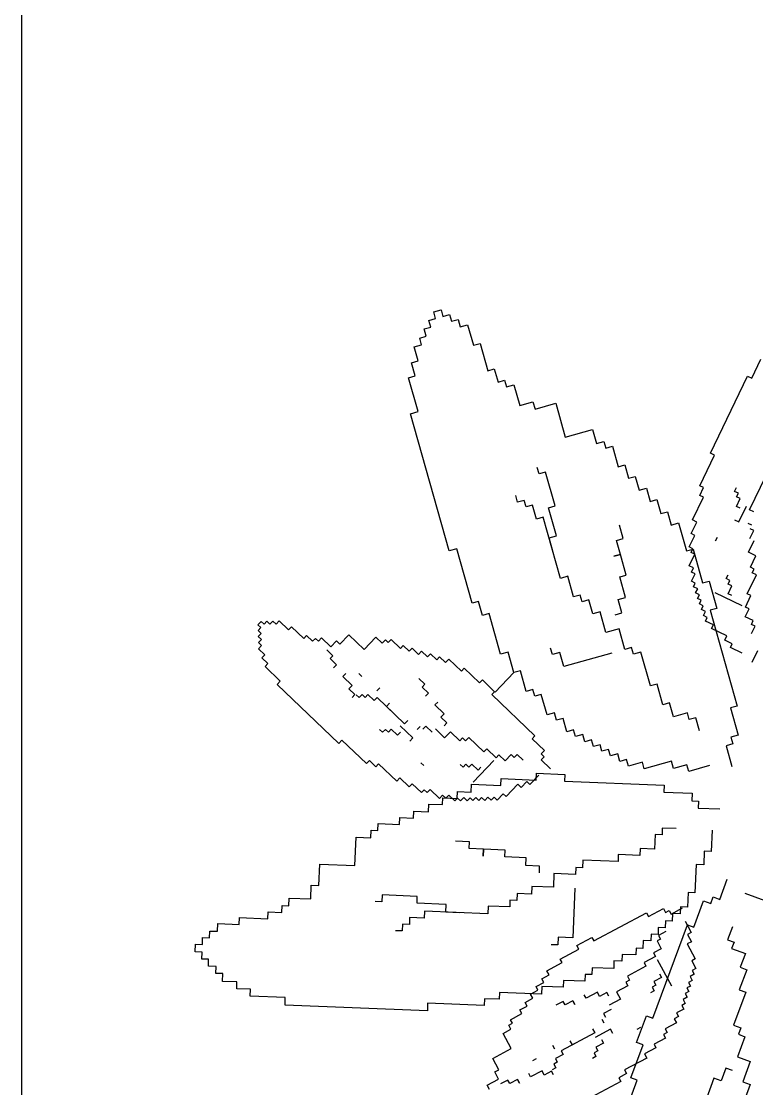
# Model space of a CAD drawing. Header units: millimetres. Extents: x -4017 to 59953, y -688 to 66564.
# Drawn here: x 33061 to 34106, y 14804 to 16322 of the extents above; entities that cross this region are included whole.
import ezdxf

# ---------------------------------------------------------------- set-up
doc = ezdxf.new("R2010")
doc.units = ezdxf.units.MM
doc.layers.add('www.cad-blocks.net', color=7, linetype='Continuous')

# ---------------------------------------------------------------- blocks, each defined once
blk = doc.blocks.new('A$C516926BB')
blk.add_line((35.5196, 38.5194), (35.5196, 0))
blk = doc.blocks.new('A$C03351ACD')
at = {"linetype": 'Continuous'}
for p, q in [((0.3391, 1.5792), (0.3497, 1.5822)), ((0.3418, 1.5698), (0.3391, 1.5792)), ((0.3497, 1.5822), (0.3523, 1.5728)), ((0.3324, 1.5671), (0.3418, 1.5698)), ((0.335, 1.5577), (0.3324, 1.5671)), ((0.3523, 1.5728), (0.3617, 1.5754)), ((0.3617, 1.5754), (0.3644, 1.566)), ((0.3644, 1.566), (0.3738, 1.5686)), ((0.3738, 1.5686), (0.3768, 1.5581)), ((0.3256, 1.5551), (0.335, 1.5577)), ((0.3286, 1.5445), (0.3256, 1.5551)), ((0.3768, 1.5581), (0.3873, 1.561)), ((0.3873, 1.561), (0.3956, 1.5317)), ((0.3192, 1.5419), (0.3286, 1.5445)), ((0.3218, 1.5325), (0.3192, 1.5419)), ((0.3956, 1.5317), (0.405, 1.5343)), ((0.405, 1.5343), (0.4159, 1.4955)), ((0.3113, 1.5295), (0.3218, 1.5325)), ((0.3169, 1.5095), (0.3113, 1.5295)), ((0.3075, 1.5069), (0.3169, 1.5095)), ((0.3128, 1.4881), (0.3075, 1.5069)), ((0.7914, 1.4848), (0.8045, 1.5119)), ((0.3034, 1.4854), (0.3128, 1.4881)), ((0.4159, 1.4955), (0.4253, 1.4982)), ((0.4253, 1.4982), (0.4306, 1.4794)), ((0.3169, 1.4373), (0.3034, 1.4854)), ((0.4306, 1.4794), (0.44, 1.482)), ((0.44, 1.482), (0.4426, 1.4726)), ((0.4426, 1.4726), (0.4532, 1.4756)), ((0.4532, 1.4756), (0.4615, 1.4462)), ((0.7327, 1.3782), (0.7855, 1.4877)), ((0.7855, 1.4877), (0.7914, 1.4848)), ((0.4615, 1.4462), (0.4803, 1.4515)), ((0.4803, 1.4515), (0.4832, 1.441)), ((0.4832, 1.441), (0.5126, 1.4492)), ((0.5126, 1.4492), (0.5262, 1.4011)), ((0.3063, 1.4343), (0.3169, 1.4373)), ((0.3612, 1.2393), (0.3063, 1.4343)), ((0.5262, 1.4011), (0.5649, 1.412)), ((0.5649, 1.412), (0.5705, 1.392)), ((0.5705, 1.392), (0.5811, 1.395)), ((0.5811, 1.395), (0.5838, 1.3856)), ((0.5838, 1.3856), (0.5932, 1.3882)), ((0.5932, 1.3882), (0.6014, 1.3588)), ((0.7176, 1.3318), (0.7386, 1.3753)), ((0.7386, 1.3753), (0.7327, 1.3782)), ((0.4889, 1.3487), (0.4862, 1.3581)), ((0.4983, 1.3514), (0.4889, 1.3487)), ((0.5118, 1.3032), (0.4983, 1.3514)), ((0.6014, 1.3588), (0.6108, 1.3615)), ((0.6108, 1.3615), (0.6161, 1.3427)), ((0.6161, 1.3427), (0.6255, 1.3453)), ((0.6255, 1.3453), (0.6311, 1.3254)), ((0.7882, 1.2978), (0.8118, 1.3466)), ((0.6311, 1.3254), (0.6417, 1.3283)), ((0.6417, 1.3283), (0.647, 1.3095)), ((0.7175, 1.3181), (0.7229, 1.3293)), ((0.7229, 1.3293), (0.7176, 1.3318)), ((0.767, 1.3239), (0.7695, 1.3292)), ((0.7723, 1.3214), (0.767, 1.3239)), ((0.7697, 1.3161), (0.7723, 1.3214)), ((0.4584, 1.3085), (0.4557, 1.3179)), ((0.4678, 1.3111), (0.4584, 1.3085)), ((0.4704, 1.3017), (0.4678, 1.3111)), ((0.647, 1.3095), (0.6564, 1.3122)), ((0.6564, 1.3122), (0.662, 1.2922)), ((0.7072, 1.2832), (0.7228, 1.3155)), ((0.7228, 1.3155), (0.7175, 1.3181)), ((0.7696, 1.3023), (0.775, 1.3136)), ((0.775, 1.3136), (0.7697, 1.3161)), ((0.4798, 1.3043), (0.4704, 1.3017)), ((0.4854, 1.2844), (0.4798, 1.3043)), ((0.5024, 1.3006), (0.5118, 1.3032)), ((0.5137, 1.2606), (0.5024, 1.3006)), ((0.662, 1.2922), (0.6714, 1.2948)), ((0.6714, 1.2948), (0.6767, 1.276)), ((0.7749, 1.2998), (0.7696, 1.3023)), ((0.7728, 1.2805), (0.7837, 1.3029)), ((0.7941, 1.2949), (0.7882, 1.2978)), ((0.4948, 1.287), (0.4854, 1.2844)), ((0.5193, 1.2001), (0.4948, 1.287)), ((0.6086, 1.2569), (0.6033, 1.2757)), ((0.6767, 1.276), (0.6873, 1.279)), ((0.6873, 1.279), (0.6985, 1.2391)), ((0.7052, 1.2638), (0.7131, 1.2803)), ((0.7131, 1.2803), (0.7072, 1.2832)), ((0.7669, 1.2833), (0.7728, 1.2805)), ((0.7915, 1.2759), (0.7862, 1.2784)), ((0.5031, 1.2576), (0.5137, 1.2606)), ((0.7025, 1.2448), (0.7104, 1.2613)), ((0.7104, 1.2613), (0.7052, 1.2638)), ((0.7888, 1.2568), (0.7942, 1.2681)), ((0.7942, 1.2681), (0.7889, 1.2706)), ((0.5084, 1.2388), (0.5031, 1.2576)), ((0.5992, 1.2542), (0.6086, 1.2569)), ((0.6048, 1.2343), (0.5992, 1.2542)), ((0.74, 1.2535), (0.7426, 1.2588)), ((0.7868, 1.2375), (0.7947, 1.254)), ((0.3718, 1.2423), (0.3612, 1.2393)), ((0.3936, 1.1647), (0.3718, 1.2423)), ((0.6048, 1.2343), (0.5954, 1.2316)), ((0.5954, 1.2316), (0.6048, 1.2343)), ((0.613, 1.2049), (0.6048, 1.2343)), ((0.6985, 1.2391), (0.7079, 1.2417)), ((0.7078, 1.2423), (0.7025, 1.2448)), ((0.7026, 1.218), (0.7105, 1.2344)), ((0.7052, 1.237), (0.7078, 1.2423)), ((0.7105, 1.2344), (0.7052, 1.237)), ((0.7079, 1.2417), (0.7215, 1.1936)), ((0.7973, 1.2324), (0.7868, 1.2375)), ((0.7894, 1.2159), (0.7973, 1.2324)), ((0.7085, 1.2151), (0.7026, 1.218)), ((0.7056, 1.2092), (0.7085, 1.2151)), ((0.7946, 1.2134), (0.7894, 1.2159)), ((0.5299, 1.2031), (0.5193, 1.2001)), ((0.5381, 1.1737), (0.5299, 1.2031)), ((0.6036, 1.2022), (0.613, 1.2049)), ((0.6119, 1.1729), (0.6036, 1.2022)), ((0.7109, 1.2066), (0.7056, 1.2092)), ((0.7058, 1.1961), (0.7109, 1.2066)), ((0.7551, 1.1998), (0.7577, 1.205)), ((0.7604, 1.1972), (0.7551, 1.1998)), ((0.785, 1.1782), (0.798, 1.2052)), ((0.7921, 1.2081), (0.7946, 1.2134)), ((0.798, 1.2052), (0.7921, 1.2081)), ((0.7111, 1.1935), (0.7058, 1.1961)), ((0.7085, 1.1882), (0.7111, 1.1935)), ((0.7145, 1.1854), (0.7085, 1.1882)), ((0.7116, 1.1794), (0.7145, 1.1854)), ((0.7215, 1.1936), (0.7309, 1.1962)), ((0.7309, 1.1962), (0.7418, 1.1574)), ((0.7577, 1.1782), (0.7631, 1.1894)), ((0.7579, 1.1919), (0.7604, 1.1972)), ((0.7631, 1.1894), (0.7579, 1.1919)), ((0.5475, 1.1763), (0.5381, 1.1737)), ((0.5502, 1.1669), (0.5475, 1.1763)), ((0.5596, 1.1696), (0.5502, 1.1669)), ((0.5652, 1.1496), (0.5596, 1.1696)), ((0.6013, 1.1699), (0.6119, 1.1729)), ((0.6066, 1.1511), (0.6013, 1.1699)), ((0.7169, 1.1769), (0.7116, 1.1794)), ((0.7143, 1.1716), (0.7169, 1.1769)), ((0.7196, 1.1691), (0.7143, 1.1716)), ((0.7171, 1.1638), (0.7196, 1.1691)), ((0.7776, 1.161), (0.7393, 1.1795)), ((0.763, 1.1756), (0.7577, 1.1782)), ((0.7823, 1.1591), (0.7903, 1.1756)), ((0.7903, 1.1756), (0.785, 1.1782)), ((0.403, 1.1674), (0.3936, 1.1647)), ((0.4086, 1.1474), (0.403, 1.1674)), ((0.7224, 1.1612), (0.7171, 1.1638)), ((0.7198, 1.156), (0.7224, 1.1612)), ((0.7257, 1.1531), (0.7198, 1.156)), ((0.7418, 1.1574), (0.7324, 1.1548)), ((0.7324, 1.1548), (0.7707, 1.0185)), ((0.7822, 1.1454), (0.7876, 1.1566)), ((0.7876, 1.1566), (0.7823, 1.1591)), ((0.0892, 1.1342), (0.0937, 1.139)), ((0.0937, 1.139), (0.0979, 1.1349)), ((0.0979, 1.1349), (0.102, 1.1392)), ((0.102, 1.1392), (0.1062, 1.1351)), ((0.1062, 1.1351), (0.1103, 1.1394)), ((0.1103, 1.1394), (0.115, 1.1348)), ((0.115, 1.1348), (0.1196, 1.1396)), ((0.1196, 1.1396), (0.1328, 1.1269)), ((0.418, 1.15), (0.4086, 1.1474)), ((0.4342, 1.0925), (0.418, 1.15)), ((0.5758, 1.1526), (0.5652, 1.1496)), ((0.584, 1.1232), (0.5758, 1.1526)), ((0.5972, 1.1485), (0.6066, 1.1511)), ((0.7229, 1.1472), (0.7257, 1.1531)), ((0.7282, 1.1446), (0.7229, 1.1472)), ((0.7256, 1.1393), (0.7282, 1.1446)), ((0.7368, 1.1339), (0.7256, 1.1393)), ((0.7934, 1.14), (0.7822, 1.1454)), ((0.7909, 1.1347), (0.7934, 1.14)), ((0.0934, 1.1302), (0.0892, 1.1342)), ((0.0893, 1.126), (0.0934, 1.1302)), ((0.0936, 1.1219), (0.0893, 1.126)), ((0.1328, 1.1269), (0.1369, 1.1311)), ((0.1369, 1.1311), (0.1543, 1.1144)), ((0.6028, 1.1285), (0.584, 1.1232)), ((0.6111, 1.0991), (0.6028, 1.1285)), ((0.7343, 1.1287), (0.7368, 1.1339)), ((0.756, 1.1182), (0.7343, 1.1287)), ((0.7961, 1.1322), (0.7909, 1.1347)), ((0.791, 1.1216), (0.7961, 1.1322)), ((0.0895, 1.1177), (0.0936, 1.1219)), ((0.0943, 1.1131), (0.0895, 1.1177)), ((0.0902, 1.1089), (0.0943, 1.1131)), ((0.0945, 1.1048), (0.0902, 1.1089)), ((0.1543, 1.1144), (0.1584, 1.1187)), ((0.1584, 1.1187), (0.1668, 1.1106)), ((0.1668, 1.1106), (0.1709, 1.1148)), ((0.1709, 1.1148), (0.1751, 1.1107)), ((0.1751, 1.1107), (0.1797, 1.1155)), ((0.1797, 1.1155), (0.1929, 1.1028)), ((0.1929, 1.1028), (0.201, 1.1113)), ((0.201, 1.1113), (0.2058, 1.1067)), ((0.2058, 1.1067), (0.2184, 1.12)), ((0.2184, 1.12), (0.2401, 1.0992)), ((0.2401, 1.0992), (0.2568, 1.1167)), ((0.2568, 1.1167), (0.2658, 1.1081)), ((0.2658, 1.1081), (0.2704, 1.1128)), ((0.2704, 1.1128), (0.2746, 1.1088)), ((0.2746, 1.1088), (0.2787, 1.113)), ((0.2787, 1.113), (0.2919, 1.1003)), ((0.7532, 1.1122), (0.756, 1.1182)), ((0.7637, 1.1071), (0.7532, 1.1122)), ((0.0899, 1.1001), (0.0945, 1.1048)), ((0.0989, 1.0915), (0.0899, 1.1001)), ((0.1959, 1.0902), (0.1874, 1.0983)), ((0.2919, 1.1003), (0.2959, 1.1046)), ((0.2959, 1.1046), (0.3044, 1.0965)), ((0.3044, 1.0965), (0.3084, 1.1007)), ((0.3084, 1.1007), (0.3174, 1.0921)), ((0.3174, 1.0921), (0.322, 1.0968)), ((0.322, 1.0968), (0.3305, 1.0887)), ((0.4448, 1.0954), (0.4342, 1.0925)), ((0.453, 1.0661), (0.4448, 1.0954)), ((0.508, 1.0917), (0.5053, 1.1011)), ((0.5185, 1.0946), (0.508, 1.0917)), ((0.5242, 1.0747), (0.5185, 1.0946)), ((0.5923, 1.0938), (0.5242, 1.0747)), ((0.6205, 1.1018), (0.6111, 1.0991)), ((0.6231, 1.0924), (0.6205, 1.1018)), ((0.6337, 1.0953), (0.6231, 1.0924)), ((0.6473, 1.0472), (0.6337, 1.0953)), ((0.7612, 1.1019), (0.7637, 1.1071)), ((0.7777, 1.0939), (0.7612, 1.1019)), ((0.7996, 1.0972), (0.7916, 1.0807)), ((0.0948, 1.0872), (0.0989, 1.0915)), ((0.1033, 1.0791), (0.0948, 1.0872)), ((0.0993, 1.0749), (0.1033, 1.0791)), ((0.1918, 1.086), (0.1959, 1.0902)), ((0.2008, 1.0774), (0.1918, 1.086)), ((0.3305, 1.0887), (0.3345, 1.093)), ((0.3345, 1.093), (0.3435, 1.0844)), ((0.3435, 1.0844), (0.3476, 1.0886)), ((0.3476, 1.0886), (0.356, 1.0805)), ((0.356, 1.0805), (0.3606, 1.0853)), ((0.3606, 1.0853), (0.3786, 1.068)), ((0.1209, 1.0541), (0.0993, 1.0749)), ((0.2008, 1.0774), (0.1967, 1.0731)), ((0.1967, 1.0731), (0.2008, 1.0774)), ((0.21, 1.0605), (0.214, 1.0647)), ((0.2368, 1.0608), (0.2326, 1.0649)), ((0.3786, 1.068), (0.3826, 1.0723)), ((0.3826, 1.0723), (0.4043, 1.0515)), ((0.453, 1.0661), (0.4265, 1.0384)), ((0.4624, 1.0687), (0.453, 1.0661)), ((0.4707, 1.0393), (0.4624, 1.0687)), ((0.1164, 1.0494), (0.1209, 1.0541)), ((0.2042, 0.9653), (0.1164, 1.0494)), ((0.2232, 1.0478), (0.21, 1.0605)), ((0.2186, 1.043), (0.2232, 1.0478)), ((0.3266, 1.0498), (0.3182, 1.0579)), ((0.3226, 1.0456), (0.3266, 1.0498)), ((0.4043, 1.0515), (0.4084, 1.0557)), ((0.4084, 1.0557), (0.4258, 1.039)), ((0.6567, 1.0498), (0.6473, 1.0472)), ((0.6649, 1.0204), (0.6567, 1.0498)), ((0.2271, 1.0349), (0.2186, 1.043)), ((0.223, 1.0307), (0.2271, 1.0349)), ((0.2333, 1.0307), (0.2291, 1.0347)), ((0.2374, 1.0349), (0.2333, 1.0307)), ((0.2416, 1.0309), (0.2374, 1.0349)), ((0.2457, 1.0351), (0.2416, 1.0309)), ((0.2546, 1.0265), (0.2457, 1.0351)), ((0.2585, 1.04), (0.2625, 1.0443)), ((0.3316, 1.037), (0.3226, 1.0456)), ((0.3275, 1.0327), (0.3316, 1.037)), ((0.3316, 1.037), (0.3275, 1.0327)), ((0.4258, 1.039), (0.4218, 1.0348)), ((0.4218, 1.0348), (0.4831, 0.9761)), ((0.4801, 1.042), (0.4707, 1.0393)), ((0.4827, 1.0326), (0.4801, 1.042)), ((0.4921, 1.0352), (0.4827, 1.0326)), ((0.5004, 1.0059), (0.4921, 1.0352)), ((0.2587, 1.0307), (0.2546, 1.0265)), ((0.2978, 0.9933), (0.2587, 1.0307)), ((0.2719, 1.0181), (0.2765, 1.0228)), ((0.2804, 1.01), (0.2719, 1.0181)), ((0.3408, 1.0201), (0.3448, 1.0243)), ((0.354, 1.0074), (0.3408, 1.0201)), ((0.6743, 1.0231), (0.6649, 1.0204)), ((0.6799, 1.0031), (0.6743, 1.0231)), ((0.7707, 1.0185), (0.7613, 1.0159)), ((0.3494, 1.0027), (0.354, 1.0074)), ((0.3579, 0.9946), (0.3494, 1.0027)), ((0.511, 1.0088), (0.5004, 1.0059)), ((0.5139, 0.9983), (0.511, 1.0088)), ((0.6999, 1.0087), (0.6799, 1.0031)), ((0.7026, 0.9993), (0.6999, 1.0087)), ((0.7613, 1.0159), (0.7722, 0.9771)), ((0.3096, 0.9733), (0.2916, 0.9905)), ((0.3024, 0.998), (0.2978, 0.9933)), ((0.3197, 0.9896), (0.3156, 0.9854)), ((0.328, 0.9898), (0.3239, 0.9855)), ((0.3369, 0.9812), (0.328, 0.9898)), ((0.3538, 0.9903), (0.3579, 0.9946)), ((0.5233, 1.0009), (0.5139, 0.9983)), ((0.5286, 0.9821), (0.5233, 1.0009)), ((0.712, 1.002), (0.7026, 0.9993)), ((0.7172, 0.9832), (0.712, 1.002)), ((0.2664, 0.9812), (0.2622, 0.9852)), ((0.2705, 0.9854), (0.2664, 0.9812)), ((0.2747, 0.9813), (0.2705, 0.9854)), ((0.2787, 0.9856), (0.2747, 0.9813)), ((0.2877, 0.977), (0.2787, 0.9856)), ((0.2918, 0.9812), (0.2877, 0.977)), ((0.305, 0.9685), (0.3096, 0.9733)), ((0.3547, 0.9733), (0.3415, 0.9859)), ((0.3628, 0.9817), (0.3547, 0.9733)), ((0.3761, 0.9691), (0.3628, 0.9817)), ((0.3801, 0.9733), (0.3761, 0.9691)), ((0.3843, 0.9692), (0.3801, 0.9733)), ((0.3889, 0.974), (0.3843, 0.9692)), ((0.4106, 0.9532), (0.3889, 0.974)), ((0.4831, 0.9761), (0.4791, 0.9718)), ((0.4791, 0.9718), (0.4965, 0.9551)), ((0.538, 0.9847), (0.5286, 0.9821)), ((0.5407, 0.9753), (0.538, 0.9847)), ((0.5513, 0.9783), (0.5407, 0.9753)), ((0.5542, 0.9677), (0.5513, 0.9783)), ((0.7722, 0.9771), (0.7616, 0.9741)), ((0.7616, 0.9741), (0.7643, 0.9647)), ((0.2087, 0.9701), (0.2042, 0.9653)), ((0.2437, 0.9367), (0.2087, 0.9701)), ((0.4146, 0.9575), (0.4106, 0.9532)), ((0.4279, 0.9448), (0.4146, 0.9575)), ((0.5636, 0.9704), (0.5542, 0.9677)), ((0.5663, 0.961), (0.5636, 0.9704)), ((0.5757, 0.9636), (0.5663, 0.961)), ((0.5783, 0.9542), (0.5757, 0.9636)), ((0.5877, 0.9569), (0.5783, 0.9542)), ((0.5904, 0.9475), (0.5877, 0.9569)), ((0.7643, 0.9647), (0.7549, 0.9621)), ((0.7549, 0.9621), (0.7631, 0.9327)), ((0.4319, 0.949), (0.4279, 0.9448)), ((0.4409, 0.9404), (0.4319, 0.949)), ((0.4495, 0.9494), (0.4409, 0.9404)), ((0.4537, 0.9454), (0.4495, 0.9494)), ((0.4578, 0.9496), (0.4537, 0.9454)), ((0.4663, 0.9415), (0.4578, 0.9496)), ((0.4965, 0.9551), (0.492, 0.9504)), ((0.492, 0.9504), (0.4962, 0.9463)), ((0.4962, 0.9463), (0.4921, 0.9421)), ((0.4921, 0.9421), (0.5054, 0.9294)), ((0.6009, 0.9505), (0.5904, 0.9475)), ((0.6039, 0.9399), (0.6009, 0.9505)), ((0.6133, 0.9425), (0.6039, 0.9399)), ((0.6159, 0.9331), (0.6133, 0.9425)), ((0.2477, 0.9409), (0.2437, 0.9367)), ((0.2567, 0.9323), (0.2477, 0.9409)), ((0.2607, 0.9365), (0.2567, 0.9323)), ((0.2867, 0.9117), (0.2607, 0.9365)), ((0.325, 0.9338), (0.3208, 0.9378)), ((0.3808, 0.9315), (0.3766, 0.9355)), ((0.3849, 0.9357), (0.3808, 0.9315)), ((0.3891, 0.9317), (0.3849, 0.9357)), ((0.3932, 0.9359), (0.3891, 0.9317)), ((0.4022, 0.9273), (0.3932, 0.9359)), ((0.4246, 0.9409), (0.3952, 0.9102)), ((0.4062, 0.9315), (0.4022, 0.9273)), ((0.6359, 0.9388), (0.6159, 0.9331)), ((0.6386, 0.9294), (0.6359, 0.9388)), ((0.6773, 0.9403), (0.6386, 0.9294)), ((0.6803, 0.9297), (0.6773, 0.9403)), ((0.6991, 0.935), (0.6803, 0.9297)), ((0.7018, 0.9256), (0.6991, 0.935)), ((0.7311, 0.9338), (0.7018, 0.9256)), ((0.2912, 0.9165), (0.2867, 0.9117)), ((0.3044, 0.9038), (0.2912, 0.9165)), ((0.4345, 0.9055), (0.4349, 0.9153)), ((0.4349, 0.9153), (0.4849, 0.9133)), ((0.4716, 0.9111), (0.4635, 0.9026)), ((0.4758, 0.907), (0.4716, 0.9111)), ((0.4885, 0.9202), (0.4758, 0.907)), ((0.4849, 0.9133), (0.4853, 0.923)), ((0.4853, 0.923), (0.5255, 0.9214)), ((0.5255, 0.9214), (0.5251, 0.9117)), ((0.5251, 0.9117), (0.6666, 0.906)), ((0.3085, 0.908), (0.3044, 0.9038)), ((0.3217, 0.8954), (0.3085, 0.908)), ((0.3258, 0.8996), (0.3217, 0.8954)), ((0.33, 0.8956), (0.3258, 0.8996)), ((0.3341, 0.8998), (0.33, 0.8956)), ((0.3473, 0.8871), (0.3341, 0.8998)), ((0.3727, 0.8872), (0.3731, 0.897)), ((0.3731, 0.897), (0.3926, 0.8962)), ((0.3926, 0.8962), (0.3931, 0.9072)), ((0.3931, 0.9072), (0.4345, 0.9055)), ((0.4587, 0.9072), (0.442, 0.8897)), ((0.4635, 0.9026), (0.4587, 0.9072)), ((0.6666, 0.906), (0.6662, 0.8962)), ((0.6662, 0.8962), (0.7065, 0.8946)), ((0.3518, 0.8919), (0.3473, 0.8871)), ((0.3516, 0.8783), (0.352, 0.888)), ((0.3566, 0.8873), (0.3518, 0.8919)), ((0.352, 0.888), (0.3727, 0.8872)), ((0.3607, 0.8916), (0.3566, 0.8873)), ((0.3691, 0.8835), (0.3607, 0.8916)), ((0.3732, 0.8877), (0.3691, 0.8835)), ((0.3774, 0.8836), (0.3732, 0.8877)), ((0.382, 0.8884), (0.3774, 0.8836)), ((0.3867, 0.8838), (0.382, 0.8884)), ((0.3908, 0.8881), (0.3867, 0.8838)), ((0.395, 0.884), (0.3908, 0.8881)), ((0.399, 0.8883), (0.395, 0.884)), ((0.4033, 0.8842), (0.399, 0.8883)), ((0.4073, 0.8884), (0.4033, 0.8842)), ((0.4116, 0.8844), (0.4073, 0.8884)), ((0.4161, 0.8891), (0.4116, 0.8844)), ((0.4209, 0.8846), (0.4161, 0.8891)), ((0.4249, 0.8888), (0.4209, 0.8846)), ((0.4292, 0.8848), (0.4249, 0.8888)), ((0.4378, 0.8938), (0.4292, 0.8848)), ((0.442, 0.8897), (0.4378, 0.8938)), ((0.7065, 0.8946), (0.706, 0.8837)), ((0.706, 0.8837), (0.7158, 0.8833)), ((0.7158, 0.8833), (0.7154, 0.8735)), ((0.3105, 0.8592), (0.3109, 0.8689)), ((0.3109, 0.8689), (0.3316, 0.8681)), ((0.3316, 0.8681), (0.3321, 0.8791)), ((0.3321, 0.8791), (0.3516, 0.8783)), ((0.7154, 0.8735), (0.7459, 0.8723)), ((0.2597, 0.8416), (0.2601, 0.8514)), ((0.2601, 0.8514), (0.2906, 0.8502)), ((0.2906, 0.8502), (0.291, 0.8599)), ((0.291, 0.8599), (0.3105, 0.8592)), ((0.2495, 0.8311), (0.25, 0.842)), ((0.25, 0.842), (0.2597, 0.8416)), ((0.654, 0.8357), (0.6532, 0.8149)), ((0.6638, 0.8353), (0.654, 0.8357)), ((0.6642, 0.845), (0.6638, 0.8353)), ((0.6837, 0.8442), (0.6642, 0.845)), ((0.7349, 0.8422), (0.7337, 0.8117)), ((0.2272, 0.7916), (0.2288, 0.8319)), ((0.2288, 0.8319), (0.2495, 0.8311)), ((0.3898, 0.8254), (0.3703, 0.8262)), ((0.3894, 0.8157), (0.3898, 0.8254)), ((0.4101, 0.8149), (0.3894, 0.8157)), ((0.4101, 0.8149), (0.4097, 0.8051)), ((0.4097, 0.8051), (0.4101, 0.8149)), ((0.4406, 0.8136), (0.4101, 0.8149)), ((0.4402, 0.8039), (0.4406, 0.8136)), ((0.6016, 0.8072), (0.6012, 0.7975)), ((0.6321, 0.806), (0.6016, 0.8072)), ((0.6325, 0.8158), (0.6321, 0.806)), ((0.6532, 0.8149), (0.6325, 0.8158)), ((0.7239, 0.8121), (0.7231, 0.7926)), ((0.7337, 0.8117), (0.7239, 0.8121)), ((0.176, 0.7631), (0.1772, 0.7936)), ((0.1772, 0.7936), (0.2272, 0.7916)), ((0.4707, 0.8027), (0.4402, 0.8039)), ((0.4703, 0.7917), (0.4707, 0.8027)), ((0.4898, 0.7909), (0.4703, 0.7917)), ((0.4894, 0.7812), (0.4898, 0.7909)), ((0.5512, 0.7995), (0.5508, 0.7885)), ((0.6012, 0.7975), (0.5512, 0.7995)), ((0.7122, 0.793), (0.7106, 0.7528)), ((0.7231, 0.7926), (0.7122, 0.793)), ((0.5101, 0.7803), (0.5093, 0.7608)), ((0.5406, 0.7791), (0.5101, 0.7803)), ((0.541, 0.7889), (0.5406, 0.7791)), ((0.5508, 0.7885), (0.541, 0.7889)), ((0.1642, 0.7441), (0.165, 0.7636)), ((0.165, 0.7636), (0.176, 0.7631)), ((0.4789, 0.762), (0.4784, 0.7511)), ((0.5093, 0.7608), (0.4789, 0.762)), ((0.5398, 0.7596), (0.537, 0.6889)), ((0.7458, 0.7436), (0.7564, 0.7722)), ((0.1333, 0.7343), (0.1337, 0.7453)), ((0.1337, 0.7453), (0.1642, 0.7441)), ((0.2658, 0.7498), (0.2655, 0.74)), ((0.3158, 0.7478), (0.2658, 0.7498)), ((0.3154, 0.738), (0.3158, 0.7478)), ((0.4577, 0.7519), (0.4573, 0.7421)), ((0.4784, 0.7511), (0.4577, 0.7519)), ((0.7008, 0.7532), (0.7, 0.7324)), ((0.7106, 0.7528), (0.7008, 0.7532)), ((0.7332, 0.7379), (0.7366, 0.747)), ((0.7366, 0.747), (0.7458, 0.7436)), ((0.7816, 0.7525), (0.8102, 0.7419)), ((0.1232, 0.7249), (0.1236, 0.7347)), ((0.1236, 0.7347), (0.1333, 0.7343)), ((0.2655, 0.74), (0.2557, 0.7404)), ((0.3569, 0.7364), (0.3154, 0.738)), ((0.3565, 0.7254), (0.3569, 0.7364)), ((0.4167, 0.734), (0.4162, 0.723)), ((0.4472, 0.7328), (0.4167, 0.734)), ((0.4475, 0.7425), (0.4472, 0.7328)), ((0.4573, 0.7421), (0.4475, 0.7425)), ((0.6445, 0.7194), (0.6658, 0.7308)), ((0.6658, 0.7308), (0.6689, 0.725)), ((0.6768, 0.7226), (0.6929, 0.7313)), ((0.6902, 0.7328), (0.6898, 0.7231)), ((0.7, 0.7324), (0.6902, 0.7328)), ((0.709, 0.7039), (0.7229, 0.7417)), ((0.7229, 0.7417), (0.7332, 0.7379)), ((0.0626, 0.7078), (0.063, 0.7176)), ((0.063, 0.7176), (0.1033, 0.716)), ((0.1033, 0.716), (0.1037, 0.7257)), ((0.1037, 0.7257), (0.1232, 0.7249)), ((0.3049, 0.7177), (0.3045, 0.7079)), ((0.3256, 0.7169), (0.3049, 0.7177)), ((0.326, 0.7266), (0.3256, 0.7169)), ((0.4162, 0.723), (0.326, 0.7266)), ((0.376, 0.7246), (0.3565, 0.7254)), ((0.5669, 0.6844), (0.6417, 0.7246)), ((0.6417, 0.7246), (0.6445, 0.7194)), ((0.6689, 0.725), (0.674, 0.7278)), ((0.674, 0.7278), (0.6768, 0.7226)), ((0.6789, 0.7235), (0.6784, 0.7125)), ((0.6898, 0.7231), (0.6789, 0.7235)), ((0.0203, 0.6888), (0.0207, 0.6985)), ((0.0207, 0.6985), (0.0317, 0.6981)), ((0.0317, 0.6981), (0.0321, 0.709)), ((0.0321, 0.709), (0.0626, 0.7078)), ((0.2943, 0.6986), (0.2846, 0.699)), ((0.2947, 0.7083), (0.2943, 0.6986)), ((0.3045, 0.7079), (0.2947, 0.7083)), ((0.6507, 0.5745), (0.6998, 0.7073)), ((0.6585, 0.7036), (0.6581, 0.6938)), ((0.6683, 0.7032), (0.6585, 0.7036)), ((0.6687, 0.7129), (0.6683, 0.7032)), ((0.6784, 0.7125), (0.6687, 0.7129)), ((0.6965, 0.7124), (0.7051, 0.6963)), ((0.6998, 0.7073), (0.709, 0.7039)), ((0.7638, 0.7044), (0.7571, 0.6861)), ((0.0102, 0.6794), (0.0106, 0.6891)), ((0.0106, 0.6891), (0.0203, 0.6888)), ((0.5163, 0.6897), (0.5158, 0.6787)), ((0.537, 0.6889), (0.5163, 0.6897)), ((0.5428, 0.6781), (0.5641, 0.6895)), ((0.5641, 0.6895), (0.5669, 0.6844)), ((0.637, 0.6849), (0.6366, 0.6739)), ((0.648, 0.6844), (0.637, 0.6849)), ((0.6484, 0.6942), (0.648, 0.6844)), ((0.6581, 0.6938), (0.6484, 0.6942)), ((0.6618, 0.6871), (0.6567, 0.6844)), ((0.6567, 0.6844), (0.6625, 0.6734)), ((0.6694, 0.6979), (0.659, 0.6923)), ((0.659, 0.6923), (0.6618, 0.6871)), ((0.7055, 0.6832), (0.6997, 0.6801)), ((0.7051, 0.6963), (0.7, 0.6935)), ((0.7, 0.6935), (0.7055, 0.6832)), ((0.7571, 0.6861), (0.7662, 0.6827)), ((0, 0.6688), (0.0004, 0.6798)), ((0.0098, 0.6684), (0, 0.6688)), ((0.0004, 0.6798), (0.0102, 0.6794)), ((0.0094, 0.6587), (0.0098, 0.6684)), ((0.5158, 0.6787), (0.5061, 0.6791)), ((0.5191, 0.6587), (0.5456, 0.6729)), ((0.5456, 0.6729), (0.5428, 0.6781)), ((0.6268, 0.6743), (0.6264, 0.6645)), ((0.6366, 0.6739), (0.6268, 0.6743)), ((0.6625, 0.6734), (0.6516, 0.6675)), ((0.6997, 0.6801), (0.7111, 0.6588)), ((0.7662, 0.6827), (0.7628, 0.6736)), ((0.7628, 0.6736), (0.7823, 0.6664)), ((0.0191, 0.6583), (0.0094, 0.6587)), ((0.0187, 0.6485), (0.0191, 0.6583)), ((0.5, 0.6418), (0.5219, 0.6536)), ((0.5219, 0.6536), (0.5191, 0.6587)), ((0.5955, 0.656), (0.5951, 0.645)), ((0.6065, 0.6556), (0.5955, 0.656)), ((0.6069, 0.6653), (0.6065, 0.6556)), ((0.6264, 0.6645), (0.6069, 0.6653)), ((0.6543, 0.6624), (0.6382, 0.6537)), ((0.6382, 0.6537), (0.641, 0.6485)), ((0.6516, 0.6675), (0.6543, 0.6624)), ((0.6571, 0.6581), (0.6772, 0.6206)), ((0.7111, 0.6588), (0.706, 0.656)), ((0.706, 0.656), (0.7119, 0.645)), ((0.7823, 0.6664), (0.7751, 0.6469)), ((0.0297, 0.6481), (0.0187, 0.6485)), ((0.0293, 0.6383), (0.0297, 0.6481)), ((0.0391, 0.6379), (0.0293, 0.6383)), ((0.0386, 0.6269), (0.0391, 0.6379)), ((0.5031, 0.636), (0.5, 0.6418)), ((0.5646, 0.6462), (0.5642, 0.6365)), ((0.5951, 0.645), (0.5646, 0.6462)), ((0.641, 0.6485), (0.6145, 0.6343)), ((0.6603, 0.6377), (0.6631, 0.6325)), ((0.7119, 0.645), (0.7067, 0.6423)), ((0.7067, 0.6423), (0.7095, 0.6371)), ((0.7843, 0.6435), (0.7737, 0.6149)), ((0.7751, 0.6469), (0.7843, 0.6435)), ((0.0594, 0.6261), (0.0386, 0.6269)), ((0.059, 0.6164), (0.0594, 0.6261)), ((0.4846, 0.6194), (0.4956, 0.6253)), ((0.4928, 0.6304), (0.5031, 0.636)), ((0.4956, 0.6253), (0.4928, 0.6304)), ((0.5236, 0.6283), (0.5232, 0.6186)), ((0.5541, 0.6271), (0.5236, 0.6283)), ((0.5545, 0.6369), (0.5541, 0.6271)), ((0.5642, 0.6365), (0.5545, 0.6369)), ((0.6177, 0.6285), (0.6125, 0.6257)), ((0.6125, 0.6257), (0.6153, 0.6206)), ((0.6145, 0.6343), (0.6177, 0.6285)), ((0.6631, 0.6325), (0.6521, 0.6266)), ((0.6521, 0.6266), (0.6549, 0.6214)), ((0.7068, 0.6282), (0.7016, 0.6254)), ((0.7016, 0.6254), (0.7044, 0.6203)), ((0.7095, 0.6371), (0.7037, 0.634)), ((0.7037, 0.634), (0.7068, 0.6282)), ((0.0785, 0.6156), (0.059, 0.6164)), ((0.0781, 0.6058), (0.0785, 0.6156)), ((0.4325, 0.6112), (0.4321, 0.6014)), ((0.4923, 0.6088), (0.4325, 0.6112)), ((0.477, 0.6087), (0.4874, 0.6142)), ((0.4802, 0.6029), (0.477, 0.6087)), ((0.4874, 0.6142), (0.4846, 0.6194)), ((0.4927, 0.6198), (0.4923, 0.6088)), ((0.5232, 0.6186), (0.4927, 0.6198)), ((0.5558, 0.6028), (0.5531, 0.6079)), ((0.572, 0.6114), (0.5558, 0.6028)), ((0.5751, 0.6056), (0.572, 0.6114)), ((0.5854, 0.6112), (0.5751, 0.6056)), ((0.5882, 0.606), (0.5854, 0.6112)), ((0.6153, 0.6206), (0.5992, 0.6119)), ((0.5992, 0.6119), (0.6047, 0.6016)), ((0.6525, 0.6135), (0.6473, 0.6107)), ((0.6549, 0.6214), (0.6497, 0.6187)), ((0.6497, 0.6187), (0.6525, 0.6135)), ((0.702, 0.6123), (0.6969, 0.6095)), ((0.6969, 0.6095), (0.6996, 0.6044)), ((0.7044, 0.6203), (0.6992, 0.6175)), ((0.6992, 0.6175), (0.702, 0.6123)), ((0.7828, 0.6115), (0.7655, 0.5646)), ((0.7737, 0.6149), (0.7828, 0.6115)), ((0.1281, 0.6038), (0.0781, 0.6058)), ((0.1277, 0.5929), (0.1281, 0.6038)), ((0.3301, 0.5848), (0.1277, 0.5929)), ((0.3305, 0.5957), (0.3301, 0.5848)), ((0.411, 0.5925), (0.3305, 0.5957)), ((0.4114, 0.6023), (0.411, 0.5925)), ((0.4321, 0.6014), (0.4114, 0.6023)), ((0.4692, 0.597), (0.4802, 0.6029)), ((0.472, 0.5918), (0.4692, 0.597)), ((0.5232, 0.5985), (0.5129, 0.593)), ((0.526, 0.5934), (0.5232, 0.5985)), ((0.5369, 0.5993), (0.526, 0.5934)), ((0.5397, 0.5941), (0.5369, 0.5993)), ((0.5369, 0.5993), (0.5397, 0.5941)), ((0.6047, 0.6016), (0.5886, 0.5929)), ((0.6969, 0.5955), (0.6918, 0.5927)), ((0.6918, 0.5927), (0.6946, 0.5875)), ((0.6996, 0.6044), (0.6938, 0.6013)), ((0.6938, 0.6013), (0.6969, 0.5955)), ((0.4483, 0.5724), (0.4644, 0.5811)), ((0.4617, 0.5863), (0.472, 0.5918)), ((0.4644, 0.5811), (0.4617, 0.5863)), ((0.5917, 0.5871), (0.5807, 0.5812)), ((0.5807, 0.5812), (0.5835, 0.5761)), ((0.6276, 0.5401), (0.6416, 0.5779)), ((0.6416, 0.5779), (0.6507, 0.5745)), ((0.6946, 0.5875), (0.6842, 0.582)), ((0.6842, 0.582), (0.687, 0.5768)), ((0.4459, 0.5645), (0.4511, 0.5673)), ((0.449, 0.5587), (0.4459, 0.5645)), ((0.4511, 0.5673), (0.4483, 0.5724)), ((0.5783, 0.5733), (0.5811, 0.5681)), ((0.6843, 0.5679), (0.6682, 0.5592)), ((0.687, 0.5768), (0.6812, 0.5737)), ((0.6812, 0.5737), (0.6843, 0.5679)), ((0.7655, 0.5646), (0.7758, 0.5608)), ((0.4381, 0.5528), (0.449, 0.5587)), ((0.4495, 0.5315), (0.4381, 0.5528)), ((0.5681, 0.5537), (0.5204, 0.528)), ((0.565, 0.5595), (0.5681, 0.5537)), ((0.5907, 0.5587), (0.5688, 0.5469)), ((0.5938, 0.5528), (0.5907, 0.5587)), ((0.6331, 0.5611), (0.6279, 0.5584)), ((0.671, 0.5541), (0.6658, 0.5513)), ((0.6658, 0.5513), (0.6686, 0.5461)), ((0.6682, 0.5592), (0.671, 0.5541)), ((0.7816, 0.5482), (0.771, 0.5196)), ((0.7758, 0.5608), (0.7724, 0.5516)), ((0.7724, 0.5516), (0.7816, 0.5482)), ((0.4231, 0.5173), (0.4495, 0.5315)), ((0.5114, 0.5307), (0.5087, 0.5359)), ((0.5365, 0.5367), (0.5334, 0.5425)), ((0.5468, 0.5422), (0.5365, 0.5367)), ((0.5805, 0.539), (0.5695, 0.5331)), ((0.5695, 0.5331), (0.5723, 0.528)), ((0.5777, 0.5442), (0.5805, 0.539)), ((0.6194, 0.4898), (0.6368, 0.5367)), ((0.6368, 0.5367), (0.6276, 0.5401)), ((0.6552, 0.5323), (0.6391, 0.5236)), ((0.6686, 0.5461), (0.6525, 0.5375)), ((0.6525, 0.5375), (0.6552, 0.5323)), ((0.4317, 0.5012), (0.4231, 0.5173)), ((0.485, 0.5165), (0.4798, 0.5137)), ((0.5231, 0.5229), (0.5122, 0.517)), ((0.5122, 0.517), (0.5149, 0.5118)), ((0.5204, 0.528), (0.5231, 0.5229)), ((0.5699, 0.52), (0.5647, 0.5173)), ((0.5723, 0.528), (0.5671, 0.5252)), ((0.5671, 0.5252), (0.5699, 0.52)), ((0.6422, 0.5178), (0.6106, 0.5009)), ((0.6391, 0.5236), (0.6422, 0.5178)), ((0.771, 0.5196), (0.7893, 0.5129)), ((0.4259, 0.4981), (0.4317, 0.5012)), ((0.5126, 0.5039), (0.5074, 0.5011)), ((0.5149, 0.5118), (0.5098, 0.509)), ((0.5098, 0.509), (0.5126, 0.5039)), ((0.7546, 0.5035), (0.7479, 0.4852)), ((0.7638, 0.5002), (0.7546, 0.5035)), ((0.7893, 0.5129), (0.7787, 0.4842)), ((0.4153, 0.4791), (0.4315, 0.4877)), ((0.4315, 0.4877), (0.4259, 0.4981)), ((0.4444, 0.4866), (0.4341, 0.4811)), ((0.4472, 0.4815), (0.4444, 0.4866)), ((0.4581, 0.4874), (0.4472, 0.4815)), ((0.4581, 0.4874), (0.4609, 0.4822)), ((0.4609, 0.4822), (0.4581, 0.4874)), ((0.477, 0.4909), (0.4743, 0.496)), ((0.4932, 0.4995), (0.477, 0.4909)), ((0.4963, 0.4937), (0.4932, 0.4995)), ((0.5066, 0.4993), (0.4963, 0.4937)), ((0.5094, 0.4941), (0.5066, 0.4993)), ((0.6134, 0.4957), (0.6024, 0.4898)), ((0.6024, 0.4898), (0.6052, 0.4846)), ((0.6106, 0.5009), (0.6134, 0.4957)), ((0.6142, 0.4475), (0.6286, 0.4864)), ((0.6286, 0.4864), (0.6194, 0.4898)), ((0.7376, 0.489), (0.727, 0.4604)), ((0.7479, 0.4852), (0.7376, 0.489)), ((0.4185, 0.4733), (0.4153, 0.4791)), ((0.6052, 0.4846), (0.5626, 0.4618)), ((0.7787, 0.4842), (0.789, 0.4804)), ((0.789, 0.4804), (0.7818, 0.461))]:
    blk.add_line(p, q, dxfattribs=at)

msp = doc.modelspace()

# ---------------------------------------------------------------- block references
at = {"xscale": 1000, "yscale": 1000, "zscale": 1000}
msp.add_blockref('A$C03351ACD', (33308.1, 14329.8), dxfattribs=at)
at = {"layer": 'www.cad-blocks.net', "color": 155, "true_color": 0x546d8e, "xscale": 1000, "yscale": 1000, "zscale": 1000}
msp.add_blockref('A$C516926BB', (-2458.7, 9375.6), dxfattribs=at)

doc.saveas('drawing.dxf')
